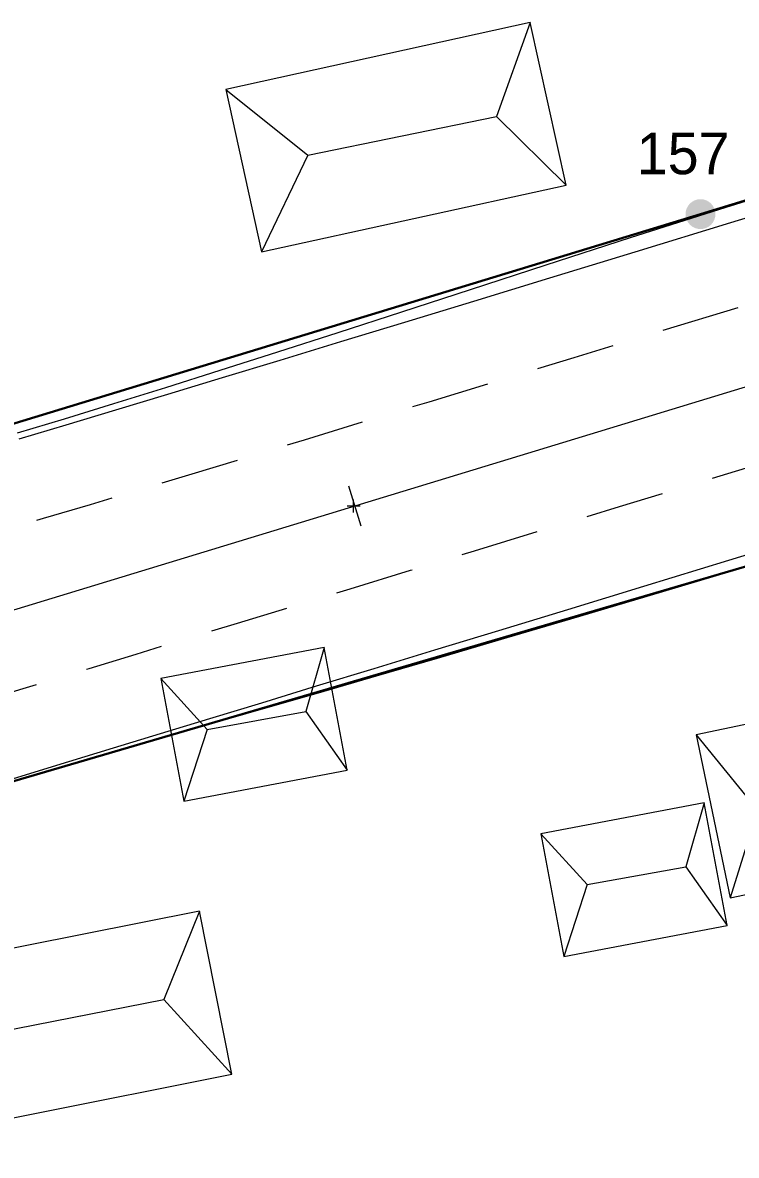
# Model space of a CAD drawing. Header units: metres. Extents: x 535413 to 535809, y 1836230 to 1836506.
# Drawn here: x 535707.3 to 535741.7, y 1836303.4 to 1836357.9 of the extents above; entities that cross this region are included whole.
import ezdxf
from ezdxf.enums import TextEntityAlignment as Align

# ---------------------------------------------------------------- set-up
doc = ezdxf.new("R2010")
doc.units = ezdxf.units.M
doc.header["$MEASUREMENT"] = 0
doc.linetypes.add('DGN Style 2', pattern=[6.2979, 3.77874, -2.51916])
doc.layers.get('0').update_dxf_attribs({"color": 1})
for name, color, linetype, lineweight in [('Level 2', 1, 'Continuous', 0), ('Level 3', 1, 'Continuous', 0), ('Level 4', 1, 'Continuous', 0), ('Level 44', 1, 'Continuous', 0), ('Level 5', 1, 'Continuous', 0), ('Level 8', 1, 'Continuous', 0), ('Level 9', 1, 'Continuous', 0)]:
    doc.layers.add(name, color=color, linetype=linetype, lineweight=lineweight)
doc.styles.add('Style-CHAR_FAST_FONT', font='CHAR_FAST_FONT.shx')

# ---------------------------------------------------------------- blocks, each defined once
blk = doc.blocks.new('DDCT_1')
at = {"color": 0, "linetype": 'Continuous', "lineweight": 0}
for p, q in [((6.2, 0), (-6.2, 0)), ((0, -6.2), (0, 6.2))]:
    blk.add_line(p, q, dxfattribs=at)

msp = doc.modelspace()

# ---------------------------------------------------------------- hatches: boundary and pattern name
at = {"layer": 'Level 4', "linetype": 'Continuous', "lineweight": 0}
h = msp.add_hatch(color=7, dxfattribs=at)
edge = h.paths.add_edge_path()
edge.add_arc((535739.94, 1836348.68), 0.719, 270, 630)

# ---------------------------------------------------------------- linework, layer by layer
at = {"layer": 'Level 2', "color": 7, "linetype": 'Continuous', "lineweight": 0}
msp.add_line((535723.01, 1836335.61), (535723.6, 1836333.69), dxfattribs=at)
at = {"layer": 'Level 2', "color": 7, "linetype": 'Continuous', "lineweight": 0, "flags": 128}
for points in [[(535707.08, 1836338.16), (535709.34, 1836338.84), (535711.72, 1836339.57), (535714.22, 1836340.34), (535716.84, 1836341.17), (535719.61, 1836342.05), (535722.51, 1836342.98), (535725.57, 1836343.98), (535728.87, 1836345.06), (535732.51, 1836346.24), (535736.58, 1836347.55), (535741.17, 1836349.01), (535746.39, 1836350.64)], [(535707.17, 1836337.87), (535709.43, 1836338.54), (535711.81, 1836339.26), (535714.32, 1836340.02), (535716.95, 1836340.82), (535719.72, 1836341.66), (535722.64, 1836342.55), (535725.72, 1836343.49), (535729.04, 1836344.5), (535732.7, 1836345.62), (535736.79, 1836346.86), (535741.4, 1836348.27), (535746.63, 1836349.86)], [(535705.57, 1836321.14), (535707.51, 1836321.73), (535709.55, 1836322.35), (535711.7, 1836323.01), (535713.96, 1836323.7), (535716.33, 1836324.42), (535718.84, 1836325.18), (535721.47, 1836325.99), (535724.24, 1836326.83), (535727.16, 1836327.72), (535730.24, 1836328.66), (535733.56, 1836329.67), (535737.22, 1836330.79), (535741.31, 1836332.04), (535745.92, 1836333.44)], [(535705.61, 1836321.04), (535707.55, 1836321.62), (535709.6, 1836322.21), (535711.75, 1836322.84), (535714.02, 1836323.49), (535716.41, 1836324.18), (535718.92, 1836324.9), (535721.57, 1836325.66), (535724.35, 1836326.47), (535727.28, 1836327.32), (535730.37, 1836328.23), (535733.7, 1836329.21), (535737.37, 1836330.3), (535741.46, 1836331.52), (535746.08, 1836332.91)]]:
    msp.add_lwpolyline(points, dxfattribs=at)
at = {"layer": 'Level 2', "color": 7, "linetype": 'Continuous', "lineweight": 0}
msp.add_point((535723.3, 1836334.65), dxfattribs=at)
msp.add_point((535723.3, 1836334.65), dxfattribs=at)
at = {"layer": 'Level 3', "color": 7, "linetype": 'Continuous', "lineweight": 0}
msp.add_line((535691.53, 1836324.96), (535761.57, 1836346.31), dxfattribs=at)
at = {"layer": 'Level 44', "color": 7, "linetype": 'Continuous', "lineweight": 0}
for p, q in [((535721.05, 1836351.51), (535730.13, 1836353.38)), ((535716.2, 1836323.9), (535720.96, 1836324.76)), ((535734.49, 1836316.43), (535739.24, 1836317.29)), ((535700.3, 1836308.19), (535714.13, 1836310.91))]:
    msp.add_line(p, q, dxfattribs=at)
at = {"layer": 'Level 44', "color": 7, "linetype": 'Continuous', "lineweight": 0, "flags": 128}
for points in [[(535718.82, 1836346.86), (535733.47, 1836350.08), (535731.75, 1836357.89), (535717.1, 1836354.67)], [(535713.98, 1836326.35), (535715.09, 1836320.45), (535722.95, 1836321.93), (535721.84, 1836327.83)], [(535741.37, 1836315.8), (535751.16, 1836317.85), (535749.52, 1836325.68), (535739.73, 1836323.63)], [(535732.26, 1836318.88), (535733.37, 1836312.98), (535741.23, 1836314.46), (535740.12, 1836320.36)], [(535697.78, 1836303.41), (535717.4, 1836307.31), (535715.84, 1836315.15), (535696.22, 1836311.26)]]:
    msp.add_lwpolyline(points, close=True, dxfattribs=at)
for points in [[(535731.75, 1836357.89), (535730.13, 1836353.38), (535733.47, 1836350.08)], [(535717.1, 1836354.67), (535721.05, 1836351.51), (535718.82, 1836346.86)], [(535721.84, 1836327.83), (535720.96, 1836324.76), (535722.95, 1836321.93)], [(535713.98, 1836326.35), (535716.2, 1836323.9), (535715.09, 1836320.45)], [(535739.73, 1836323.63), (535742.68, 1836320.01), (535741.37, 1836315.8)], [(535740.12, 1836320.36), (535739.24, 1836317.29), (535741.23, 1836314.46)], [(535732.26, 1836318.88), (535734.49, 1836316.43), (535733.37, 1836312.98)], [(535715.84, 1836315.15), (535714.13, 1836310.91), (535717.4, 1836307.31)]]:
    msp.add_lwpolyline(points, dxfattribs=at)
at = {"layer": 'Level 5', "color": 7, "linetype": 'Continuous', "lineweight": 30}
for p, q in [((535759.07, 1836354.51), (535739.94, 1836348.68)), ((535739.94, 1836348.68), (535692.01, 1836334.06)), ((535697.58, 1836318.68), (535744.87, 1836332.55))]:
    msp.add_line(p, q, dxfattribs=at)
at = {"layer": 'Level 8', "color": 7, "linetype": 'DGN Style 2', "lineweight": 0, "flags": 128}
for points in [[(535640.41, 1836333.27), (535641.1, 1836332.94), (535642.31, 1836332.38), (535643.49, 1836331.88), (535644.65, 1836331.41), (535645.81, 1836330.97), (535646.96, 1836330.56), (535648.11, 1836330.18), (535649.29, 1836329.82), (535650.49, 1836329.47), (535651.71, 1836329.14), (535652.97, 1836328.83), (535654.26, 1836328.54), (535655.59, 1836328.27), (535656.97, 1836328.02), (535658.39, 1836327.8), (535659.86, 1836327.6), (535661.38, 1836327.42), (535662.96, 1836327.27), (535664.59, 1836327.16), (535666.28, 1836327.08), (535668.02, 1836327.03), (535669.81, 1836327.03), (535671.67, 1836327.07), (535673.57, 1836327.15), (535675.54, 1836327.29), (535677.54, 1836327.46), (535679.57, 1836327.68), (535681.6, 1836327.94), (535683.63, 1836328.22), (535685.64, 1836328.53), (535687.61, 1836328.87), (535689.52, 1836329.22), (535691.37, 1836329.59), (535693.18, 1836329.98), (535694.95, 1836330.38), (535696.72, 1836330.81), (535698.5, 1836331.26), (535700.31, 1836331.75), (535702.18, 1836332.27), (535704.13, 1836332.82), (535706.18, 1836333.41), (535708.33, 1836334.05), (535710.6, 1836334.72), (535712.98, 1836335.43), (535715.48, 1836336.19), (535718.12, 1836336.99), (535720.89, 1836337.83), (535723.8, 1836338.72), (535726.88, 1836339.66), (535730.21, 1836340.67), (535733.87, 1836341.79), (535737.95, 1836343.04), (535742.57, 1836344.44), (535747.79, 1836346.04), (535753.73, 1836347.85), (535760.47, 1836349.9)], [(535636.84, 1836325.49), (535637.6, 1836325.12), (535638.96, 1836324.5), (535640.28, 1836323.93), (535641.59, 1836323.4), (535642.88, 1836322.91), (535644.17, 1836322.45), (535645.47, 1836322.03), (535646.79, 1836321.62), (535648.14, 1836321.23), (535649.51, 1836320.86), (535650.92, 1836320.51), (535652.37, 1836320.19), (535653.87, 1836319.88), (535655.41, 1836319.6), (535657.01, 1836319.35), (535658.66, 1836319.12), (535660.37, 1836318.93), (535662.14, 1836318.76), (535663.97, 1836318.64), (535665.86, 1836318.55), (535667.81, 1836318.51), (535669.82, 1836318.53), (535671.89, 1836318.6), (535674.02, 1836318.72), (535676.21, 1836318.92), (535678.44, 1836319.16), (535680.69, 1836319.46), (535682.94, 1836319.8), (535685.17, 1836320.18), (535687.36, 1836320.59), (535689.48, 1836321.02), (535691.52, 1836321.46), (535693.47, 1836321.92), (535695.34, 1836322.38), (535697.15, 1836322.86), (535698.94, 1836323.35), (535700.73, 1836323.87), (535702.54, 1836324.41), (535704.41, 1836324.97), (535706.35, 1836325.56), (535708.39, 1836326.18), (535710.53, 1836326.83), (535712.79, 1836327.52), (535715.17, 1836328.25), (535717.67, 1836329.01), (535720.3, 1836329.81), (535723.08, 1836330.66), (535725.99, 1836331.55), (535729.07, 1836332.49), (535732.39, 1836333.5), (535736.05, 1836334.62), (535740.14, 1836335.86), (535744.75, 1836337.27), (535749.98, 1836338.86), (535755.92, 1836340.67), (535762.66, 1836342.73)]]:
    msp.add_lwpolyline(points, dxfattribs=at)
at = {"layer": 'Level 9', "color": 7, "linetype": 'Continuous', "lineweight": 0, "flags": 128}
for points in [[(535707.08, 1836338.16), (535709.34, 1836338.84), (535711.72, 1836339.57), (535714.22, 1836340.34), (535716.84, 1836341.17), (535719.61, 1836342.05), (535722.51, 1836342.98), (535725.57, 1836343.98), (535728.87, 1836345.06), (535732.51, 1836346.24), (535736.58, 1836347.55), (535741.17, 1836349.01), (535746.39, 1836350.64)], [(535705.61, 1836321.04), (535707.55, 1836321.62), (535709.6, 1836322.21), (535711.75, 1836322.84), (535714.02, 1836323.49), (535716.41, 1836324.18), (535718.92, 1836324.9), (535721.57, 1836325.66), (535724.35, 1836326.47), (535727.28, 1836327.32), (535730.37, 1836328.23), (535733.7, 1836329.21), (535737.37, 1836330.3), (535741.46, 1836331.52), (535746.08, 1836332.91)]]:
    msp.add_lwpolyline(points, dxfattribs=at)

# ---------------------------------------------------------------- block references
at = {"layer": 'Level 2', "color": 7, "linetype": 'Continuous', "lineweight": 0, "xscale": 0.049998, "yscale": 0.049998}
msp.add_blockref('DDCT_1', (535723.25, 1836334.64), dxfattribs=at)

# ---------------------------------------------------------------- texts
at = {"layer": 'Level 4', "color": 1, "linetype": 'Continuous', "lineweight": 0, "style": 'Style-CHAR_FAST_FONT'}
msp.add_text('157', height=2, dxfattribs=at).set_placement((535739.106, 1836351.6), align=Align.MIDDLE_CENTER)

doc.saveas('drawing.dxf')
